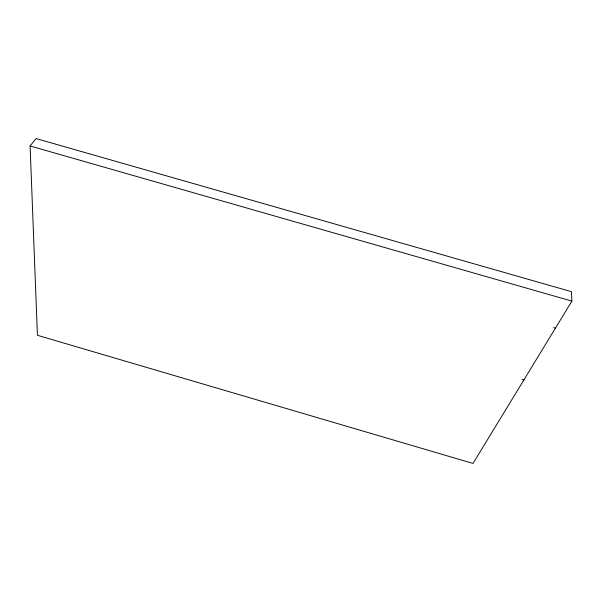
<?xml version="1.0" encoding="UTF-8"?>
<svg xmlns="http://www.w3.org/2000/svg" width="602" height="602" viewBox="0 0 602 602"><rect width="100%" height="100%" fill="white"/><g stroke="black" fill="none" stroke-linecap="round" stroke-linejoin="round"><path stroke-width="0.9" d="M571.9 301.12L473.014 463.442L37.422 335.291L30.1 145.962L36.075 138.558L571.441 291.669L571.9 301.12L30.1 145.962M553.637 327.563L555.383 328.24M522.1 379.328L523.838 380.02"/></g></svg>
